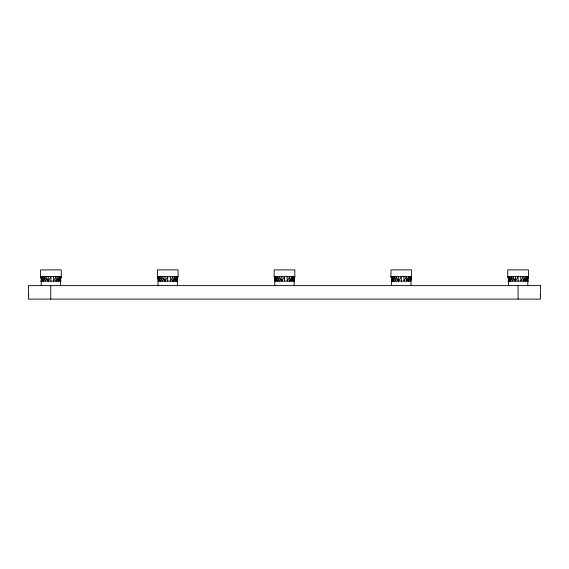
<?xml version="1.0" encoding="UTF-8"?>
<svg xmlns="http://www.w3.org/2000/svg" width="569" height="569" viewBox="0 0 569 569"><rect width="100%" height="100%" fill="white"/><g stroke="black" fill="none" stroke-linecap="round" stroke-linejoin="round"><path stroke-width="0.85" d="M60.606 281.129L60.89 276.641L56.075 281.129L56.075 276.641L53.586 281.129L53.586 276.641M294.429 277.388L294.194 281.129L274.806 281.129M527.783 281.129L528.068 276.641L523.252 281.129L523.252 276.641L520.763 281.129L520.763 276.641M294.308 277.388L293.448 281.129L294.834 276.641L294.834 269.898L274.166 269.898L274.166 276.641L275.552 281.129L275.304 279.635M58.216 276.641L56.075 281.129L59.859 276.641M175.01 276.641L172.869 281.129L172.869 276.641L170.38 281.129L170.38 276.641M291.805 276.641L289.664 281.129L289.664 276.641L287.174 281.129L287.174 276.641M408.599 276.641L406.458 281.129L406.458 276.641L403.969 281.129L403.969 276.641M525.393 276.641L523.252 281.129L527.036 276.641M176.653 276.641L172.869 281.129L177.684 276.641L177.4 281.129L158.011 281.129M293.448 276.641L289.664 281.129L294.479 276.641L291.805 281.129L294.834 276.641L274.166 276.641L277.195 281.129L275.552 276.641L279.336 281.129L277.195 276.641L281.826 281.129L284.5 276.641L284.5 281.129M410.242 276.641L406.458 281.129L411.273 276.641L410.989 281.129L391.6 281.129M40.456 281.129L61.061 281.129M507.939 281.129L528.544 281.129M28.45 294.607L28.891 294.607M540.116 294.607L540.55 294.607M518.089 281.129L518.089 276.641L515.414 281.129L510.784 276.641L512.925 281.129L509.141 276.641L510.784 281.129L507.754 276.641L507.754 269.898L528.423 269.898L528.423 276.641L527.036 281.129L528.068 276.641L525.393 281.129L528.423 276.641L507.754 276.641L509.141 281.129L508.771 278.888M401.294 281.129L401.294 276.641L398.62 281.129L393.99 276.641L396.131 281.129L392.347 276.641L393.99 281.129L390.96 276.641L390.96 269.898L411.629 269.898L411.629 276.641L410.242 281.129L411.273 276.641L408.599 281.129L411.629 276.641L390.96 276.641L392.347 281.129L391.977 278.888M167.706 281.129L167.706 276.641L165.031 281.129L160.401 276.641L162.542 281.129L158.758 276.641L160.401 281.129L157.371 276.641L157.371 269.898L178.04 269.898L178.04 276.641L176.653 281.129L177.684 276.641L175.01 281.129L178.04 276.641L157.371 276.641L158.758 281.129L158.26 278.134M50.911 281.129L50.911 276.641L48.237 281.129L43.607 276.641L45.748 281.129L41.964 276.641L43.607 281.129L40.577 276.641L40.577 269.898L61.246 269.898L61.246 276.641L59.859 281.129L60.89 276.641L58.216 281.129L61.246 276.641L40.577 276.641L41.964 281.129L41.594 278.888M510.784 281.129L508.11 276.641L509.141 281.129M393.99 281.129L391.316 276.641L392.347 281.129M274.521 276.641L277.195 281.129M160.401 281.129L157.727 276.641L158.758 281.129M43.607 281.129L40.932 276.641L41.964 281.129M512.925 276.641L515.414 281.129L515.414 276.641M396.131 276.641L398.62 281.129L398.62 276.641M279.336 276.641L281.826 281.129L281.826 276.641M162.542 276.641L165.031 281.129L165.031 276.641M45.748 276.641L48.237 281.129L48.237 276.641M274.692 277.388L275.552 281.129M527.783 276.641L527.783 285.624M518.089 285.624L518.089 299.102M508.394 276.641L508.394 285.624M410.989 278.888L410.989 285.624M391.6 276.641L391.6 285.624M294.194 277.388L294.194 285.624M274.806 277.388L274.806 285.624M177.4 276.641L177.4 285.624M158.011 278.134L158.011 285.624M60.606 276.641L60.606 285.624M50.762 285.624L50.762 299.102M41.217 276.641L41.217 285.624M540.55 285.624L28.45 285.624L28.45 299.102L540.55 299.102L540.55 285.624"/></g></svg>
